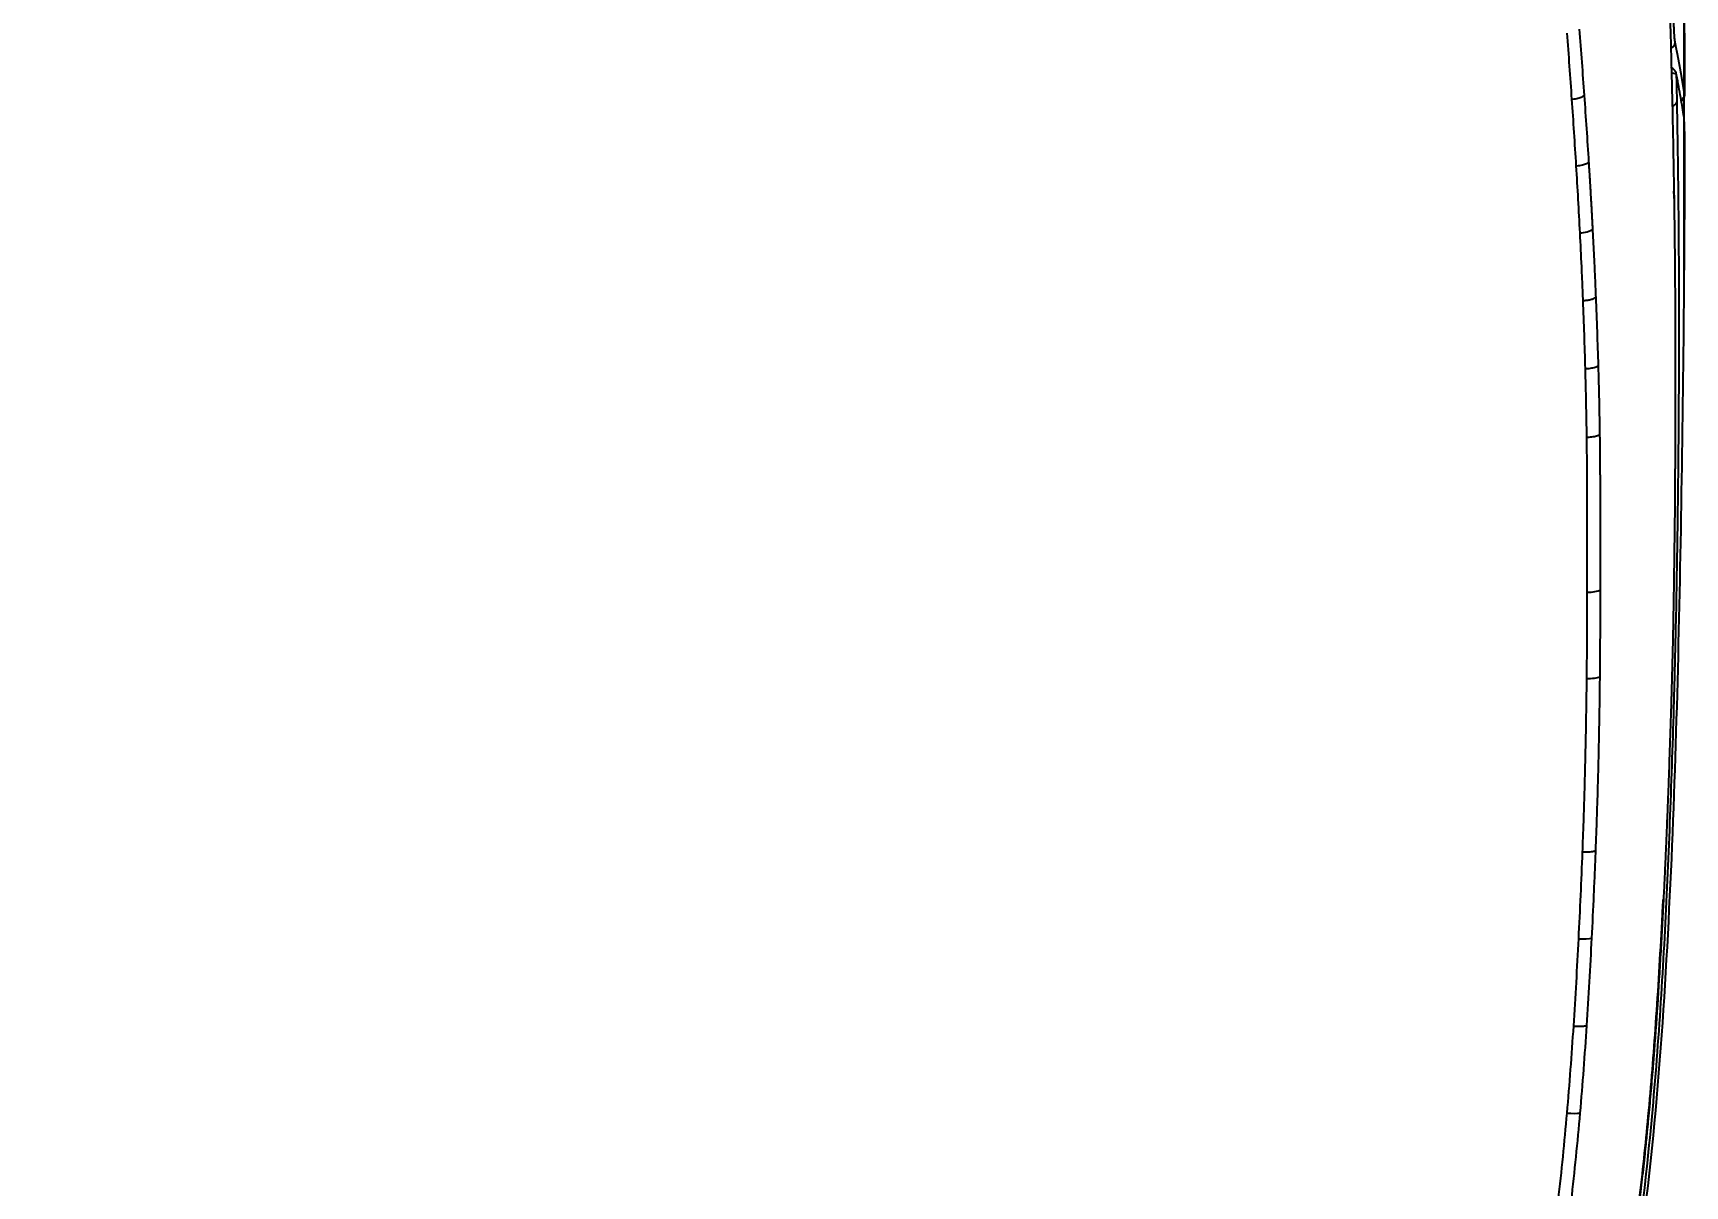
# Model space of a CAD drawing. Header units: millimetres. Extents: x 0 to 2520, y 0 to 1796.
# Drawn here: x 989.5 to 1212.2, y 963.2 to 1118.7 of the extents above; entities that cross this region are included whole.
import ezdxf

# ---------------------------------------------------------------- set-up
doc = ezdxf.new("R2010")
doc.units = ezdxf.units.MM
doc.header["$LTSCALE"] = 50
doc.styles.add('style1', font='gbeitc.shx')
doc.styles.add('유형1', font='gbeitc.shx', dxfattribs={"height": 8})
doc.dimstyles.new('ISO-25', dxfattribs={"dimtxt": 2.5, "dimasz": 3, "dimexe": 1.25, "dimexo": 0.5, "dimgap": 1, "dimtad": 3, "dimtoh": 1, "dimdsep": 46, "dimtxsty": '유형1', "dimcen": 2.5, "dimclrd": 5, "dimclre": 5, "dimclrt": 5, "dimadec": 0, "dimazin": 0, "dimtfac": 1, "dimtmove": 0, "dimatfit": 3, "dimfxl": 1, "dimarcsym": 0})

# ---------------------------------------------------------------- blocks, each defined once
blk = doc.blocks.new('*D4')
at = {"color": 2, "linetype": 'Continuous', "lineweight": -2}
for p, q in [((766.88, 1089.08), (766.88, 1306.61)), ((1212.1, 1085.21), (1212.1, 1306.61)), ((778.88, 1304.11), (1200.1, 1304.11))]:
    blk.add_line(p, q, dxfattribs=at)
at = {"color": 2, "linetype": 'Continuous'}
for points in [[(778.88, 1306.11), (778.88, 1302.11), (766.88, 1304.11)], [(1200.1, 1306.11), (1200.1, 1302.11), (1212.1, 1304.11)]]:
    blk.add_solid(points, dxfattribs=at)
at = {"layer": 'Defpoints', "color": 0, "linetype": 'Continuous'}
for p in [(1212.1, 1304.11), (766.88, 1087.08), (1212.1, 1083.21)]:
    blk.add_point(p, dxfattribs=at)
at = {"color": 2, "linetype": 'Continuous', "insert": (989.49, 1313.11), "char_height": 16, "attachment_point": 5, "style": 'style1'}
blk.add_mtext('445.22', dxfattribs=at)

msp = doc.modelspace()

# ---------------------------------------------------------------- linework, layer by layer
at = {"color": 7, "linetype": 'Continuous'}
msp.add_line((1210.398, 1029.768), (1210.394, 1029.768), dxfattribs=at)
for points, knots in [([(1200.167, 1229.736), (1200.187, 1229.705), (1200.235, 1229.627), (1200.32, 1229.486), (1200.491, 1229.205), (1200.851, 1228.592), (1201.263, 1227.846), (1201.759, 1226.883), (1202.211, 1225.942), (1202.64, 1224.956), (1202.919, 1224.258), (1203.085, 1223.824), (1203.196, 1223.522), (1203.305, 1223.219), (1203.458, 1222.78), (1203.614, 1222.305), (1203.804, 1221.689), (1203.943, 1221.207), (1204.06, 1220.774), (1204.127, 1220.513), (1204.184, 1220.287), (1204.239, 1220.06), (1204.3, 1219.798), (1204.367, 1219.5), (1204.431, 1219.203), (1204.485, 1218.94), (1204.531, 1218.712), (1204.574, 1218.483), (1204.632, 1218.166), (1204.682, 1217.867), (1204.724, 1217.603), (1204.755, 1217.4), (1204.786, 1217.189), (1204.811, 1217.004), (1204.833, 1216.836), (1204.848, 1216.717), (1204.861, 1216.61), (1204.866, 1216.571), (1204.87, 1216.531), (1204.877, 1216.474), (1204.885, 1216.408), (1204.893, 1216.332), (1204.901, 1216.257), (1204.909, 1216.191), (1204.915, 1216.133), (1204.919, 1216.093), (1204.923, 1216.055), (1204.926, 1216.022), (1204.929, 1215.993), (1204.931, 1215.967), (1204.934, 1215.941), (1204.936, 1215.915), (1204.939, 1215.886), (1204.945, 1215.828), (1204.951, 1215.76), (1204.958, 1215.683), (1204.965, 1215.609), (1204.973, 1215.518), (1204.983, 1215.415), (1204.993, 1215.312), (1205.003, 1215.199), (1205.015, 1215.07), (1205.033, 1214.871), (1205.054, 1214.647), (1205.078, 1214.388), (1205.111, 1214.026), (1205.159, 1213.49), (1205.251, 1212.454), (1205.36, 1211.21), (1205.462, 1210.001), (1205.565, 1208.756), (1205.646, 1207.753), (1205.72, 1206.819), (1205.752, 1206.404), (1205.779, 1206.058), (1205.803, 1205.746), (1205.827, 1205.435), (1205.85, 1205.123), (1205.874, 1204.813), (1205.898, 1204.501), (1205.922, 1204.19), (1205.961, 1203.671), (1206.009, 1203.049), (1206.141, 1201.285), (1206.28, 1199.417), (1206.49, 1196.511), (1206.666, 1194.02), (1206.866, 1191.113), (1207.108, 1187.513), (1207.377, 1183.359), (1207.684, 1178.374), (1207.961, 1173.665), (1208.24, 1168.678), (1208.504, 1163.691), (1208.74, 1158.98), (1208.938, 1154.822), (1209.127, 1150.665), (1209.294, 1146.784), (1209.464, 1142.626), (1209.625, 1138.468), (1209.787, 1134.032), (1209.928, 1129.874), (1210.087, 1124.883), (1210.24, 1119.615), (1210.369, 1114.625), (1210.466, 1110.604), (1210.571, 1105.821), (1210.658, 1101.281), (1210.712, 1098.127), (1210.725, 1097.365), (1210.728, 1097.192), (1210.728, 1097.157)], [0, 0, 0, 0, 0.000781, 0.0019528, 0.0035153, 0.0078122, 0.0171872, 0.0218747, 0.0312497, 0.0398435, 0.0453122, 0.047656, 0.0499997, 0.0523435, 0.0546872, 0.060156, 0.063281, 0.0687497, 0.0710935, 0.0730466, 0.0746091, 0.0761716, 0.0781247, 0.0804685, 0.0828122, 0.0847654, 0.0863279, 0.0878904, 0.0898435, 0.0933591, 0.094531, 0.0957029, 0.0978513, 0.0992185, 0.0998044, 0.1015622, 0.1018552, 0.1021482, 0.1024412, 0.1027341, 0.1034177, 0.103906, 0.1043943, 0.1050779, 0.1053708, 0.1056638, 0.1059568, 0.1062009, 0.1063962, 0.1065915, 0.1067869, 0.1069822, 0.1071775, 0.1074216, 0.1083005, 0.1086912, 0.1091794, 0.1099607, 0.1107419, 0.1115232, 0.1123044, 0.113281, 0.1144529, 0.1167966, 0.1183591, 0.1203123, 0.1249998, 0.1304685, 0.1437498, 0.1531248, 0.1578123, 0.1718748, 0.175781, 0.178906, 0.1812498, 0.1835935, 0.1859373, 0.188281, 0.1906248, 0.1929685, 0.1953123, 0.197656, 0.2046873, 0.2093748, 0.2374998, 0.2468748, 0.2749998, 0.2937498, 0.3124998, 0.3562498, 0.3874998, 0.4249998, 0.4624998, 0.4999999, 0.5374999, 0.5687499, 0.5937499, 0.6312499, 0.6562499, 0.6874999, 0.7249999, 0.7562499, 0.7812499, 0.8375, 0.875, 0.89375, 0.928125, 0.9828125, 0.9960937, 0.9992187, 1, 1, 1, 1]), ([(1208.231, 1230.744), (1208.4, 1228.865), (1208.562, 1226.938), (1208.796, 1223.98), (1208.872, 1222.982), (1209.022, 1220.965), (1209.095, 1219.946), (1209.24, 1217.885), (1209.311, 1216.844), (1209.449, 1214.739), (1209.518, 1213.676), (1209.718, 1210.452), (1209.847, 1208.256), (1210.032, 1204.885), (1210.154, 1202.613), (1210.271, 1200.286), (1210.385, 1197.931), (1210.441, 1196.739), (1210.51, 1195.231), (1210.523, 1194.928), (1210.544, 1194.472), (1210.55, 1194.32), (1210.564, 1194.016), (1210.598, 1193.255), (1210.63, 1192.492), (1210.708, 1190.657), (1210.759, 1189.428), (1210.856, 1186.959), (1210.903, 1185.719), (1210.994, 1183.227), (1211.038, 1181.975), (1211.102, 1180.089), (1211.123, 1179.459), (1211.164, 1178.196), (1211.184, 1177.563), (1211.243, 1175.661), (1211.281, 1174.387), (1211.354, 1171.829), (1211.389, 1170.545), (1211.456, 1167.968), (1211.489, 1166.675), (1211.551, 1164.082), (1211.58, 1162.782), (1211.665, 1158.871), (1211.717, 1156.251), (1211.775, 1152.965), (1211.786, 1152.307), (1211.809, 1150.99), (1211.819, 1150.331), (1211.851, 1148.354), (1211.871, 1147.036), (1211.908, 1144.4), (1211.925, 1143.082), (1211.958, 1140.446), (1211.974, 1139.127), (1211.995, 1137.15), (1212.002, 1136.491), (1212.016, 1135.173), (1212.022, 1134.514), (1212.04, 1132.536), (1212.052, 1131.218), (1212.083, 1127.263), (1212.1, 1124.627), (1212.118, 1120.672), (1212.124, 1119.353), (1212.13, 1117.376), (1212.133, 1116.387), (1212.135, 1115.398), (1212.136, 1114.986), (1212.136, 1114.904), (1212.136, 1114.78), (1212.136, 1114.739), (1212.137, 1114.677), (1212.137, 1114.657), (1212.137, 1114.616), (1212.137, 1114.595), (1212.137, 1114.41), (1212.138, 1114.247), (1212.139, 1114.085)], [0, 0, 0, 0, 0.0625, 0.0625, 0.09375, 0.09375, 0.125, 0.125, 0.15625, 0.15625, 0.1875, 0.1875, 0.25, 0.25, 0.28125, 0.3125, 0.3125, 0.34375, 0.34375, 0.3515625, 0.3515625, 0.3554688, 0.3554688, 0.359375, 0.375, 0.375, 0.40625, 0.40625, 0.4375, 0.4375, 0.46875, 0.46875, 0.484375, 0.484375, 0.5, 0.5, 0.53125, 0.53125, 0.5625, 0.5625, 0.59375, 0.59375, 0.625, 0.625, 0.6875, 0.6875, 0.703125, 0.703125, 0.71875, 0.71875, 0.75, 0.75, 0.78125, 0.78125, 0.8125, 0.8125, 0.828125, 0.828125, 0.84375, 0.84375, 0.875, 0.875, 0.9375, 0.9375, 0.96875, 0.96875, 0.984375, 0.9921875, 0.9921875, 0.9941406, 0.9941406, 0.9951172, 0.9951172, 0.9956055, 0.9956055, 0.9960938, 0.9960938, 1, 1, 1, 1]), ([(1211.865, 1147.507), (1211.867, 1147.403), (1211.87, 1147.194), (1211.875, 1146.881), (1211.879, 1146.567), (1211.884, 1146.254), (1211.888, 1145.94), (1211.893, 1145.627), (1211.897, 1145.314), (1211.902, 1145), (1211.906, 1144.687), (1211.91, 1144.373), (1211.914, 1144.06), (1211.919, 1143.746), (1211.923, 1143.433), (1211.927, 1143.119), (1211.931, 1142.806), (1211.935, 1142.493), (1211.939, 1142.179), (1211.943, 1141.866), (1211.947, 1141.552), (1211.951, 1141.239), (1211.955, 1140.926), (1211.958, 1140.612), (1211.966, 1139.972), (1211.977, 1139.003), (1211.992, 1137.703), (1212.006, 1136.398), (1212.019, 1135.089), (1212.032, 1133.774), (1212.043, 1132.548), (1212.053, 1131.299), (1212.065, 1129.914), (1212.078, 1128.185), (1212.092, 1126.112), (1212.106, 1123.821), (1212.117, 1121.526), (1212.126, 1119.437), (1212.132, 1117.641), (1212.136, 1116.138), (1212.138, 1115.234), (1212.139, 1114.83)], [0, 0, 0, 0, 0.0095923, 0.0191849, 0.0287779, 0.0383711, 0.0479646, 0.0575582, 0.0671519, 0.0767456, 0.0863394, 0.0959331, 0.1055267, 0.1151201, 0.1247133, 0.1343062, 0.1438987, 0.153491, 0.163083, 0.1726747, 0.1822662, 0.1918574, 0.2014485, 0.2110393, 0.2206299, 0.2602466, 0.3000167, 0.3399414, 0.3800218, 0.4202588, 0.4606524, 0.4925209, 0.5349147, 0.5878341, 0.6512785, 0.7252474, 0.7981064, 0.862011, 0.9169614, 0.9629577, 1, 1, 1, 1]), ([(1210.664, 1120.294), (1210.669, 1120.119), (1210.679, 1119.769), (1210.703, 1119.125), (1210.738, 1118.416), (1210.78, 1117.886), (1210.815, 1117.578), (1210.833, 1117.478), (1210.842, 1117.428)], [0, 0, 0, 0, 0.124802, 0.2496219, 0.4995941, 0.7491273, 0.8745396, 1, 1, 1, 1]), ([(1197.965, 1119.183), (1198.078, 1117.699), (1198.19, 1116.212), (1198.409, 1113.234), (1198.517, 1111.742), (1198.624, 1110.248)], [0, 0, 0, 0, 0.5, 0.5, 1, 1, 1, 1]), ([(1210.842, 1117.428), (1210.847, 1117.402), (1210.858, 1117.351), (1210.873, 1117.274), (1210.889, 1117.198), (1210.905, 1117.122), (1210.92, 1117.046), (1210.936, 1116.97), (1210.951, 1116.894), (1210.966, 1116.819), (1210.982, 1116.744), (1210.997, 1116.669), (1211.012, 1116.594), (1211.027, 1116.519), (1211.042, 1116.445), (1211.056, 1116.37), (1211.071, 1116.296), (1211.086, 1116.222), (1211.1, 1116.148), (1211.115, 1116.075), (1211.129, 1116.001), (1211.144, 1115.928), (1211.158, 1115.855), (1211.172, 1115.782), (1211.186, 1115.709), (1211.2, 1115.637), (1211.214, 1115.564), (1211.228, 1115.492), (1211.242, 1115.42), (1211.256, 1115.348), (1211.269, 1115.277), (1211.283, 1115.205), (1211.296, 1115.134), (1211.31, 1115.063), (1211.323, 1114.992), (1211.337, 1114.921), (1211.35, 1114.851), (1211.363, 1114.781), (1211.376, 1114.71), (1211.389, 1114.64), (1211.402, 1114.571), (1211.415, 1114.501), (1211.428, 1114.431), (1211.441, 1114.362), (1211.453, 1114.293), (1211.466, 1114.224), (1211.478, 1114.155), (1211.491, 1114.087), (1211.503, 1114.018), (1211.516, 1113.95), (1211.528, 1113.882), (1211.54, 1113.814), (1211.552, 1113.747), (1211.564, 1113.679), (1211.576, 1113.612), (1211.588, 1113.545), (1211.6, 1113.478), (1211.612, 1113.411), (1211.624, 1113.345), (1211.636, 1113.278), (1211.647, 1113.212), (1211.659, 1113.146), (1211.67, 1113.08), (1211.682, 1113.014), (1211.693, 1112.949), (1211.704, 1112.884), (1211.716, 1112.818), (1211.727, 1112.753), (1211.738, 1112.689), (1211.749, 1112.624), (1211.76, 1112.56), (1211.771, 1112.495), (1211.782, 1112.431), (1211.793, 1112.367), (1211.804, 1112.304), (1211.815, 1112.24), (1211.825, 1112.177), (1211.836, 1112.114), (1211.847, 1112.051), (1211.857, 1111.988), (1211.868, 1111.925), (1211.878, 1111.863), (1211.889, 1111.801), (1211.899, 1111.739), (1211.909, 1111.677), (1211.92, 1111.615), (1211.93, 1111.553), (1211.94, 1111.492), (1211.95, 1111.431), (1211.96, 1111.37), (1211.97, 1111.309), (1211.98, 1111.248), (1211.99, 1111.188), (1212, 1111.128), (1212.01, 1111.067), (1212.019, 1111.008), (1212.029, 1110.948), (1212.039, 1110.888), (1212.048, 1110.829), (1212.058, 1110.77), (1212.068, 1110.711), (1212.077, 1110.652), (1212.087, 1110.593), (1212.096, 1110.535), (1212.105, 1110.476), (1212.115, 1110.418), (1212.124, 1110.36), (1212.133, 1110.302), (1212.14, 1110.264), (1212.143, 1110.245)], [0, 0, 0, 0, 0.0090898, 0.018184, 0.0272827, 0.0363858, 0.0454933, 0.0546053, 0.0637217, 0.0728426, 0.081968, 0.091098, 0.1002324, 0.1093713, 0.1185148, 0.1276628, 0.1368154, 0.1459726, 0.1551343, 0.1643007, 0.1734716, 0.1826471, 0.1918273, 0.2010121, 0.2102016, 0.2193957, 0.2285945, 0.237798, 0.2470062, 0.2562191, 0.2654367, 0.274659, 0.2838861, 0.2931179, 0.3023546, 0.311596, 0.3208421, 0.3300931, 0.3393489, 0.3486096, 0.3578751, 0.3671454, 0.3764206, 0.3857007, 0.3949857, 0.4042756, 0.4135704, 0.4228701, 0.4321748, 0.4414844, 0.450799, 0.4601185, 0.4694431, 0.4787727, 0.4881073, 0.4974469, 0.5067916, 0.5161413, 0.5254961, 0.5348559, 0.5442209, 0.553591, 0.5629662, 0.5723465, 0.581732, 0.5911227, 0.6005185, 0.6099195, 0.6193258, 0.6287372, 0.6381539, 0.6475758, 0.6570029, 0.6664354, 0.6758731, 0.6853161, 0.6947645, 0.7042181, 0.7136771, 0.7231415, 0.7326112, 0.7420863, 0.7515668, 0.7610527, 0.770544, 0.7800407, 0.789543, 0.7990506, 0.8085638, 0.8180824, 0.8276066, 0.8371363, 0.8466715, 0.8562123, 0.8657586, 0.8753105, 0.884868, 0.8944312, 0.9039999, 0.9135743, 0.9231543, 0.93274, 0.9423314, 0.9519285, 0.9615313, 0.9711399, 0.9807541, 0.9903742, 1, 1, 1, 1]), ([(1211.049, 1113.192), (1211.046, 1113.231), (1211.012, 1113.36), (1210.755, 1113.769), (1210.482, 1113.916), (1210.31, 1113.996), (1210.295, 1114.003)], [0, 0, 0, 0, 0.1703524, 0.5220903, 0.9571347, 1, 1, 1, 1]), ([(1212.139, 1114.83), (1212.139, 1114.821), (1212.139, 1114.803), (1212.139, 1114.777), (1212.139, 1114.75), (1212.139, 1114.723), (1212.139, 1114.697), (1212.139, 1114.67), (1212.139, 1114.644), (1212.139, 1114.617), (1212.139, 1114.591), (1212.14, 1114.564), (1212.14, 1114.538), (1212.14, 1114.511), (1212.14, 1114.485), (1212.14, 1114.459), (1212.14, 1114.432), (1212.14, 1114.406), (1212.14, 1114.38), (1212.14, 1114.353), (1212.141, 1114.327), (1212.141, 1114.301), (1212.141, 1114.275), (1212.141, 1114.249), (1212.141, 1114.223), (1212.141, 1114.197), (1212.141, 1114.171), (1212.141, 1114.145), (1212.141, 1114.119), (1212.141, 1114.093), (1212.141, 1114.058), (1212.142, 1114.014), (1212.142, 1113.961), (1212.142, 1113.909), (1212.141, 1113.857), (1212.141, 1113.805), (1212.141, 1113.762), (1212.141, 1113.735), (1212.141, 1113.725)], [0, 0, 0, 0, 0.0236398, 0.0472532, 0.0708423, 0.0944087, 0.1179542, 0.1414808, 0.1649902, 0.1884843, 0.2119649, 0.2354339, 0.2588931, 0.2823444, 0.3057896, 0.3292307, 0.3526694, 0.3761076, 0.3995473, 0.4229903, 0.4464384, 0.4698937, 0.4933578, 0.5168329, 0.5403207, 0.5638231, 0.587342, 0.6108794, 0.6344371, 0.658017, 0.6816211, 0.7303128, 0.7789069, 0.8274198, 0.8758681, 0.9242685, 0.9726378, 1, 1, 1, 1]), ([(1211.087, 1112.971), (1211.06, 1113.106), (1210.971, 1113.141), (1210.607, 1113.232), (1210.48, 1113.259), (1210.339, 1113.289)], [0, 0, 0, 0, 0.7132189, 0.7132189, 1, 1, 1, 1]), ([(1211.153, 1109.522), (1211.144, 1109.995), (1211.127, 1110.939), (1211.105, 1112.088), (1211.091, 1112.765), (1211.087, 1112.971)], [0, 0, 0, 0, 0.4105906, 0.8211811, 1, 1, 1, 1]), ([(1212.086, 1107.349), (1211.956, 1108.158), (1211.812, 1109.029), (1211.483, 1110.901), (1211.299, 1111.901), (1211.087, 1112.971)], [0, 0, 0, 0, 0.5, 0.5, 1, 1, 1, 1]), ([(841.065, 1109.522), (841.06, 1109.256), (841.048, 1108.568), (841.016, 1106.73), (840.993, 1105.347), (840.957, 1103.021), (840.936, 1101.609), (840.912, 1099.839), (840.908, 1099.485), (840.899, 1098.777), (840.894, 1098.422), (840.885, 1097.712), (840.881, 1097.356), (840.873, 1096.643), (840.869, 1096.287), (840.862, 1095.572), (840.858, 1095.214), (840.851, 1094.497), (840.848, 1094.139), (840.838, 1093.061), (840.832, 1092.34), (840.816, 1090.172), (840.807, 1088.72), (840.794, 1085.8), (840.789, 1084.333), (840.78, 1079.913), (840.783, 1076.941), (840.811, 1067.96), (840.858, 1061.887), (840.968, 1052.707), (841.012, 1049.635), (841.105, 1044.123), (841.164, 1041.04), (841.247, 1037.299), (841.292, 1035.369), (841.324, 1034.078), (841.357, 1032.788), (841.374, 1032.144), (841.409, 1030.854), (841.426, 1030.209), (841.516, 1026.985), (841.593, 1024.406), (841.845, 1016.668), (842.039, 1011.512), (842.491, 1001.201), (842.748, 996.045), (843.371, 985.744), (843.736, 980.595), (844.623, 970.312), (845.145, 965.178), (846.079, 957.493), (846.416, 954.934), (847.147, 949.826), (847.541, 947.276), (848.812, 939.64), (849.779, 934.569), (851.966, 924.481), (853.186, 919.466), (857.241, 904.525), (860.473, 894.705), (868.085, 875.517), (872.466, 866.149), (879.967, 852.605), (882.622, 848.176), (888.247, 839.522), (891.217, 835.297), (899.032, 825.024), (905.747, 817.16), (914.874, 808.054), (920.571, 802.816), (924.507, 799.487), (930.516, 794.62), (934.66, 791.544), (943.202, 785.771), (947.601, 783.073), (956.63, 778.095), (961.26, 775.814), (968.356, 772.742), (970.747, 771.776), (975.573, 769.964), (978.009, 769.117), (985.374, 766.763), (990.363, 765.438), (1005.492, 762.229), (1015.797, 761.112), (1026.109, 761.111)], [0, 0, 0, 0, 0.0024231, 0.0061591, 0.0127523, 0.0127523, 0.0230814, 0.0230814, 0.0256637, 0.0256637, 0.028246, 0.028246, 0.0308283, 0.0308283, 0.0334106, 0.0334106, 0.0359929, 0.0359929, 0.0385752, 0.0385752, 0.0437397, 0.0437397, 0.0540689, 0.0540689, 0.064398, 0.064398, 0.0850563, 0.0850563, 0.126373, 0.126373, 0.1470313, 0.1470313, 0.1633507, 0.1676896, 0.1720285, 0.1763674, 0.1763674, 0.1807063, 0.1807063, 0.1850452, 0.1850452, 0.2024009, 0.2024009, 0.2371122, 0.2371122, 0.2718234, 0.2718234, 0.3065347, 0.3065347, 0.341246, 0.341246, 0.3586016, 0.3586016, 0.3759573, 0.3759573, 0.4106686, 0.4106686, 0.4453798, 0.4453798, 0.5148024, 0.5148024, 0.584225, 0.584225, 0.6189362, 0.6189362, 0.6536475, 0.6536475, 0.705762, 0.7230701, 0.7403782, 0.7576863, 0.7576863, 0.7923026, 0.7923026, 0.8269188, 0.8269188, 0.861535, 0.861535, 0.8788432, 0.8788432, 0.8961513, 0.8961513, 0.9307675, 0.9307675, 1, 1, 1, 1]), ([(1026.109, 761.111), (1036.421, 761.112), (1046.726, 762.229), (1061.855, 765.438), (1066.844, 766.763), (1074.209, 769.117), (1076.645, 769.964), (1081.471, 771.776), (1083.862, 772.742), (1090.958, 775.814), (1095.588, 778.095), (1104.617, 783.073), (1109.016, 785.771), (1117.558, 791.544), (1121.702, 794.62), (1127.711, 799.487), (1131.647, 802.816), (1137.344, 808.054), (1146.471, 817.16), (1153.186, 825.024), (1161.001, 835.297), (1163.971, 839.522), (1169.596, 848.176), (1172.251, 852.605), (1179.752, 866.149), (1184.133, 875.517), (1191.745, 894.705), (1194.977, 904.525), (1199.032, 919.466), (1200.252, 924.481), (1202.439, 934.569), (1203.406, 939.64), (1204.677, 947.276), (1205.071, 949.826), (1205.802, 954.934), (1206.139, 957.493), (1207.073, 965.178), (1207.594, 970.312), (1208.482, 980.595), (1208.847, 985.744), (1209.47, 996.045), (1209.727, 1001.201), (1210.179, 1011.512), (1210.373, 1016.668), (1210.625, 1024.406), (1210.702, 1026.985), (1210.792, 1030.209), (1210.809, 1030.854), (1210.844, 1032.144), (1210.861, 1032.788), (1210.894, 1034.078), (1210.926, 1035.369), (1210.971, 1037.299), (1211.054, 1041.04), (1211.113, 1044.123), (1211.206, 1049.635), (1211.25, 1052.707), (1211.36, 1061.887), (1211.407, 1067.96), (1211.435, 1076.941), (1211.437, 1079.913), (1211.429, 1084.333), (1211.424, 1085.8), (1211.411, 1088.72), (1211.402, 1090.172), (1211.386, 1092.34), (1211.38, 1093.061), (1211.37, 1094.139), (1211.367, 1094.497), (1211.36, 1095.214), (1211.356, 1095.572), (1211.349, 1096.287), (1211.345, 1096.643), (1211.337, 1097.356), (1211.332, 1097.712), (1211.324, 1098.422), (1211.319, 1098.777), (1211.31, 1099.485), (1211.306, 1099.839), (1211.282, 1101.609), (1211.261, 1103.021), (1211.225, 1105.347), (1211.202, 1106.73), (1211.17, 1108.568), (1211.158, 1109.256), (1211.153, 1109.522)], [0, 0, 0, 0, 0.0692325, 0.0692325, 0.1038487, 0.1038487, 0.1211568, 0.1211568, 0.138465, 0.138465, 0.1730812, 0.1730812, 0.2076974, 0.2076974, 0.2423137, 0.2423137, 0.2596218, 0.2769299, 0.294238, 0.3463525, 0.3463525, 0.3810638, 0.3810638, 0.415775, 0.415775, 0.4851976, 0.4851976, 0.5546202, 0.5546202, 0.5893314, 0.5893314, 0.6240427, 0.6240427, 0.6413984, 0.6413984, 0.658754, 0.658754, 0.6934653, 0.6934653, 0.7281766, 0.7281766, 0.7628878, 0.7628878, 0.7975991, 0.7975991, 0.8149548, 0.8149548, 0.8192937, 0.8192937, 0.8236326, 0.8236326, 0.8279715, 0.8323104, 0.8366493, 0.8529687, 0.8529687, 0.873627, 0.873627, 0.9149437, 0.9149437, 0.935602, 0.935602, 0.9459311, 0.9459311, 0.9562603, 0.9562603, 0.9614248, 0.9614248, 0.9640071, 0.9640071, 0.9665894, 0.9665894, 0.9691717, 0.9691717, 0.971754, 0.971754, 0.9743363, 0.9743363, 0.9769186, 0.9769186, 0.9872477, 0.9872477, 0.9938409, 0.9975769, 1, 1, 1, 1]), ([(1196.931, 1109.734), (1197.046, 1109.745), (1197.4, 1109.78), (1197.957, 1109.905), (1198.4, 1110.083), (1198.569, 1110.207), (1198.624, 1110.248)], [0, 0, 0, 0, 0.1618758, 0.5000017, 0.8371178, 1, 1, 1, 1]), ([(1198.624, 1110.248), (1198.729, 1108.753), (1198.833, 1107.256), (1199.034, 1104.255), (1199.133, 1102.752), (1199.228, 1101.246)], [0, 0, 0, 0, 0.5, 0.5, 1, 1, 1, 1]), ([(1210.49, 1108.766), (1210.527, 1108.786), (1210.658, 1108.856), (1210.854, 1108.984), (1211.033, 1109.157), (1211.131, 1109.338), (1211.146, 1109.461), (1211.153, 1109.522)], [0, 0, 0, 0, 0.0883351, 0.3162514, 0.5441676, 0.7720838, 1, 1, 1, 1]), ([(1211.734, 1109.629), (1211.792, 1109.678), (1211.98, 1109.858), (1212.086, 1110.035), (1212.119, 1110.165)], [0, 0, 0, 0, 0.272474, 1, 1, 1, 1]), ([(1212.143, 1110.245), (1212.142, 1110.013), (1212.044, 1109.741), (1211.813, 1109.513), (1211.775, 1109.481), (1211.735, 1109.452)], [0, 0, 0, 0, 0.8463146, 0.8463146, 1, 1, 1, 1]), ([(1212.143, 1110.245), (1212.143, 1110.232), (1212.145, 1110.204), (1212.131, 1110.178), (1212.12, 1110.164)], [0, 0, 0, 0, 0.4828182, 1, 1, 1, 1]), ([(1212.208, 1101.129), (1212.213, 1102.622), (1212.203, 1104.086), (1212.159, 1106.338), (1212.125, 1107.109), (1212.086, 1107.349)], [0, 0, 0, 0, 0.5, 0.5, 1, 1, 1, 1]), ([(840.01, 1101.129), (840.067, 1083.036), (840.278, 1064.946), (840.981, 1028.769), (841.496, 1010.669), (843.58, 974.673), (845.266, 956.784), (851.736, 921.535), (856.417, 904.158), (866.269, 878.574), (870.04, 870.129), (878.458, 853.915), (883.125, 846.088), (893.476, 831.053), (899.201, 823.793), (911.54, 810.214), (918.12, 803.921), (932.133, 792.368), (939.564, 787.107), (955.379, 777.737), (963.7, 773.684), (980.74, 767.169), (989.522, 764.66), (1007.64, 761.223), (1016.857, 760.326), (1026.109, 760.326)], [0, 0, 0, 0, 0.125, 0.125, 0.25, 0.25, 0.375, 0.375, 0.5, 0.5, 0.5625, 0.5625, 0.625, 0.625, 0.6875, 0.6875, 0.75, 0.75, 0.8125, 0.8125, 0.875, 0.875, 0.9375, 0.9375, 1, 1, 1, 1]), ([(1026.109, 760.326), (1035.301, 760.326), (1044.343, 761.203), (1062.156, 764.534), (1070.987, 767.013), (1088.096, 773.493), (1096.269, 777.447), (1111.931, 786.634), (1119.473, 791.912), (1133.592, 803.459), (1140.17, 809.713), (1152.439, 823.104), (1158.161, 830.287), (1173.782, 852.756), (1182.109, 868.866), (1195.412, 902.903), (1200.211, 920.394), (1206.838, 955.847), (1208.577, 973.887), (1210.709, 1010.202), (1211.228, 1028.386), (1211.939, 1064.754), (1212.151, 1082.941), (1212.208, 1101.129)], [0, 0, 0, 0, 0.0625, 0.0625, 0.125, 0.125, 0.1875, 0.1875, 0.25, 0.25, 0.3125, 0.3125, 0.375, 0.375, 0.5, 0.5, 0.625, 0.625, 0.75, 0.75, 0.875, 0.875, 1, 1, 1, 1]), ([(1197.516, 1100.752), (1197.633, 1100.762), (1197.994, 1100.794), (1198.561, 1100.914), (1199.008, 1101.087), (1199.174, 1101.207), (1199.228, 1101.246)], [0, 0, 0, 0, 0.1617389, 0.4999958, 0.8372671, 1, 1, 1, 1]), ([(1199.228, 1101.246), (1199.234, 1101.145), (1199.247, 1100.944), (1199.266, 1100.642), (1199.285, 1100.341), (1199.303, 1100.04), (1199.322, 1099.74), (1199.34, 1099.441), (1199.358, 1099.142), (1199.377, 1098.844), (1199.395, 1098.547), (1199.412, 1098.25), (1199.43, 1097.954), (1199.448, 1097.659), (1199.465, 1097.364), (1199.482, 1097.07), (1199.5, 1096.776), (1199.517, 1096.484), (1199.533, 1096.192), (1199.55, 1095.9), (1199.567, 1095.609), (1199.583, 1095.319), (1199.6, 1095.03), (1199.616, 1094.741), (1199.632, 1094.453), (1199.648, 1094.165), (1199.664, 1093.878), (1199.68, 1093.592), (1199.695, 1093.306), (1199.71, 1093.021), (1199.726, 1092.737), (1199.741, 1092.454), (1199.751, 1092.265), (1199.756, 1092.17)], [0, 0, 0, 0, 0.0334653, 0.0668501, 0.1001544, 0.1333782, 0.1665216, 0.1995844, 0.2325667, 0.2654686, 0.2982899, 0.3310308, 0.3636911, 0.396271, 0.4287704, 0.4611894, 0.4935279, 0.525786, 0.5579637, 0.5900609, 0.6220777, 0.6540141, 0.6858701, 0.7176456, 0.7493406, 0.7809552, 0.8124891, 0.8439426, 0.8753154, 0.9066076, 0.9378191, 0.9689499, 1, 1, 1, 1]), ([(1210.728, 1097.157), (1210.728, 1097.157), (1210.728, 1097.158), (1210.729, 1097.16), (1210.73, 1097.162), (1210.733, 1097.171), (1210.736, 1097.188), (1210.738, 1097.212), (1210.737, 1097.236), (1210.731, 1097.262), (1210.722, 1097.287), (1210.708, 1097.312), (1210.695, 1097.33), (1210.686, 1097.341), (1210.683, 1097.343)], [0, 0, 0, 0, 0.0027237, 0.0136194, 0.0272389, 0.0435824, 0.17433, 0.3050777, 0.4358253, 0.566573, 0.7191119, 0.8280683, 0.9588159, 1, 1, 1, 1]), ([(1199.756, 1092.17), (1199.796, 1091.411), (1199.835, 1090.651), (1199.892, 1089.509), (1199.911, 1089.129), (1199.948, 1088.367), (1199.966, 1087.986), (1199.984, 1087.605)], [0, 0, 0, 0, 0.5, 0.5, 0.75, 0.75, 1, 1, 1, 1]), ([(1198.439, 1082.588), (1198.614, 1082.597), (1198.887, 1082.622), (1199.24, 1082.678), (1199.491, 1082.732), (1199.717, 1082.795), (1199.978, 1082.89), (1200.118, 1082.969), (1200.186, 1083.021)], [0, 0, 0, 0, 0.2454184, 0.371182, 0.4969456, 0.6227092, 0.7484728, 1, 1, 1, 1]), ([(1200.186, 1083.021), (1200.249, 1081.49), (1200.307, 1079.956), (1200.414, 1076.882), (1200.463, 1075.342), (1200.507, 1073.799)], [0, 0, 0, 0, 0.5, 0.5, 1, 1, 1, 1]), ([(1198.746, 1073.404), (1198.868, 1073.41), (1199.247, 1073.43), (1199.839, 1073.523), (1200.296, 1073.665), (1200.455, 1073.766), (1200.507, 1073.799)], [0, 0, 0, 0, 0.1613387, 0.4999982, 0.8376572, 1, 1, 1, 1]), ([(1200.507, 1073.799), (1200.551, 1072.256), (1200.591, 1070.71), (1200.642, 1068.388), (1200.657, 1067.613), (1200.679, 1066.45), (1200.685, 1066.062), (1200.698, 1065.286), (1200.704, 1064.898), (1200.709, 1064.51)], [0, 0, 0, 0, 0.5, 0.5, 0.75, 0.75, 0.875, 0.875, 1, 1, 1, 1]), ([(1198.938, 1064.16), (1199.062, 1064.165), (1199.443, 1064.179), (1200.041, 1064.26), (1200.499, 1064.388), (1200.658, 1064.48), (1200.709, 1064.51)], [0, 0, 0, 0, 0.1612676, 0.4999932, 0.8377384, 1, 1, 1, 1]), ([(1200.709, 1064.51), (1200.711, 1064.359), (1200.715, 1064.057), (1200.721, 1063.605), (1200.726, 1063.155), (1200.731, 1062.707), (1200.736, 1062.262), (1200.74, 1061.819), (1200.744, 1061.379), (1200.748, 1060.941), (1200.751, 1060.506), (1200.754, 1060.074), (1200.757, 1059.645), (1200.759, 1059.218), (1200.762, 1058.794), (1200.764, 1058.372), (1200.766, 1057.953), (1200.768, 1057.535), (1200.769, 1057.12), (1200.771, 1056.706), (1200.772, 1056.295), (1200.774, 1055.884), (1200.775, 1055.476), (1200.776, 1055.068), (1200.777, 1054.662), (1200.778, 1054.257), (1200.779, 1053.854), (1200.78, 1053.453), (1200.781, 1053.054), (1200.782, 1052.656), (1200.782, 1052.261), (1200.783, 1051.867), (1200.784, 1051.477), (1200.784, 1051.088), (1200.785, 1050.702), (1200.785, 1050.319), (1200.785, 1049.939), (1200.786, 1049.561), (1200.786, 1049.186), (1200.786, 1048.814), (1200.786, 1048.444), (1200.786, 1048.077), (1200.786, 1047.713), (1200.786, 1047.351), (1200.786, 1046.992), (1200.786, 1046.635), (1200.786, 1046.281), (1200.785, 1045.93), (1200.785, 1045.581), (1200.785, 1045.234), (1200.784, 1044.89), (1200.784, 1044.549), (1200.783, 1044.21), (1200.783, 1043.874), (1200.782, 1043.65), (1200.782, 1043.539)], [0, 0, 0, 0, 0.0217837, 0.0434552, 0.0650155, 0.0864616, 0.1077885, 0.1289918, 0.1500684, 0.1710156, 0.1918294, 0.2125053, 0.2330422, 0.2534446, 0.2737175, 0.2938685, 0.3139059, 0.3338376, 0.3536703, 0.3734102, 0.3930643, 0.4126401, 0.4321443, 0.4515791, 0.4709449, 0.4902403, 0.5094585, 0.5285919, 0.5476332, 0.566576, 0.5854143, 0.6041426, 0.6227554, 0.6412479, 0.6596153, 0.6778531, 0.6959574, 0.7139279, 0.731766, 0.7494732, 0.7670507, 0.7844996, 0.8018207, 0.8190148, 0.8360827, 0.8530251, 0.8698429, 0.8865371, 0.9031085, 0.9195581, 0.9358867, 0.9520952, 0.9681839, 0.9841524, 1, 1, 1, 1]), ([(1198.938, 1064.16), (1198.961, 1062.43), (1198.982, 1059.829), (1198.996, 1056.353), (1199, 1054.613), (1199.005, 1052.001), (1199.007, 1050.257), (1199.007, 1046.765), (1199.005, 1045.017), (1199.002, 1043.267)], [0, 0, 0, 0, 0.25, 0.375, 0.5, 0.5, 0.75, 0.75, 1, 1, 1, 1]), ([(1210.853, 1057.156), (1210.837, 1054.893), (1210.795, 1050.358), (1210.717, 1044.664), (1210.636, 1040.095), (1210.578, 1037.233), (1210.527, 1034.94), (1210.486, 1033.219), (1210.442, 1031.495), (1210.41, 1030.344), (1210.394, 1029.768)], [0, 0, 0, 0, 0.25, 0.5, 0.625, 0.75, 0.8125, 0.875, 0.9375, 1, 1, 1, 1]), ([(1199.002, 1043.267), (1199.367, 1043.269), (1199.76, 1043.296), (1200.406, 1043.395), (1200.651, 1043.466), (1200.782, 1043.539)], [0, 0, 0, 0, 0.5, 0.5, 1, 1, 1, 1]), ([(1200.782, 1043.539), (1200.782, 1043.403), (1200.781, 1043.132), (1200.781, 1042.726), (1200.78, 1042.322), (1200.779, 1041.921), (1200.778, 1041.521), (1200.777, 1041.124), (1200.775, 1040.728), (1200.774, 1040.335), (1200.773, 1039.944), (1200.772, 1039.554), (1200.77, 1039.167), (1200.768, 1038.782), (1200.767, 1038.399), (1200.765, 1038.019), (1200.763, 1037.64), (1200.761, 1037.263), (1200.759, 1036.888), (1200.757, 1036.516), (1200.755, 1036.145), (1200.752, 1035.777), (1200.75, 1035.411), (1200.747, 1035.047), (1200.745, 1034.685), (1200.742, 1034.325), (1200.739, 1033.967), (1200.736, 1033.611), (1200.733, 1033.257), (1200.73, 1032.906), (1200.727, 1032.556), (1200.724, 1032.209), (1200.721, 1031.978), (1200.72, 1031.863)], [0, 0, 0, 0, 0.0349959, 0.0698118, 0.104446, 0.1388973, 0.1731656, 0.2072509, 0.2411533, 0.2748729, 0.3084099, 0.3417643, 0.374936, 0.4079251, 0.4407314, 0.473355, 0.5057959, 0.538054, 0.5701294, 0.6020221, 0.633732, 0.6652593, 0.6966039, 0.7277658, 0.758745, 0.7895414, 0.8201551, 0.850586, 0.8808341, 0.9108994, 0.9407821, 0.9704822, 1, 1, 1, 1]), ([(1198.937, 1031.63), (1198.917, 1029.688), (1198.879, 1026.936), (1198.816, 1023.531), (1198.775, 1021.584), (1198.737, 1019.961), (1198.7, 1018.5), (1198.661, 1017.038), (1198.619, 1015.576), (1198.575, 1014.113), (1198.527, 1012.65), (1198.46, 1010.698), (1198.405, 1009.234), (1198.367, 1008.258), (1198.367, 1008.258)], [0, 0, 0, 0, 0.2499997, 0.3541663, 0.4374995, 0.4999995, 0.5624994, 0.6249993, 0.6874993, 0.7499992, 0.8124991, 0.8749991, 0.9999989, 1, 1, 1, 1]), ([(1198.937, 1031.63), (1199.302, 1031.629), (1199.695, 1031.65), (1200.342, 1031.734), (1200.588, 1031.797), (1200.72, 1031.863)], [0, 0, 0, 0, 0.5, 0.5, 1, 1, 1, 1]), ([(1200.72, 1031.863), (1200.71, 1030.888), (1200.699, 1029.912), (1200.679, 1028.449), (1200.672, 1027.961), (1200.657, 1026.984), (1200.649, 1026.496), (1200.64, 1026.007)], [0, 0, 0, 0, 0.5, 0.5, 0.75, 0.75, 1, 1, 1, 1]), ([(841.824, 1029.768), (841.984, 1024.742), (842.314, 1014.36), (843.04, 998.302), (844.077, 981.543), (846.044, 960.073), (850.675, 929.468), (861.365, 891.077), (880.253, 850.654), (902.329, 820.858), (923.867, 800.298), (941.496, 787.146), (961.233, 775.967), (978.138, 769.352), (992.045, 765.578), (1002.006, 763.54), (1013.529, 761.972), (1021.755, 761.755), (1026.109, 761.64)], [0, 0, 0, 0, 0.0415967, 0.0859161, 0.1329577, 0.1804732, 0.2642143, 0.3887051, 0.5087012, 0.6314141, 0.6927753, 0.7545101, 0.8128427, 0.8799438, 0.9039651, 0.9319838, 0.9639944, 1, 1, 1, 1]), ([(1210.394, 1029.768), (1210.391, 1029.673), (1210.38, 1029.293), (1210.335, 1027.772), (1210.238, 1024.637), (1210.117, 1021.026), (1209.994, 1017.606), (1209.886, 1014.756), (1209.764, 1011.717), (1209.642, 1008.867), (1209.532, 1006.398), (1209.417, 1003.929), (1209.278, 1001.081), (1209.11, 997.852), (1208.92, 994.434), (1208.647, 989.877), (1208.355, 985.511), (1208.057, 981.526), (1207.831, 978.679), (1207.622, 976.213), (1207.418, 973.936), (1207.268, 972.324), (1207.131, 970.902), (1207.009, 969.671), (1206.883, 968.44), (1206.675, 966.454), (1206.436, 964.281), (1206.15, 961.829), (1205.875, 959.569), (1205.513, 956.748), (1205.076, 953.558), (1204.582, 950.189), (1204.055, 946.829), (1203.494, 943.479), (1202.833, 939.766), (1201.987, 935.325), (1200.841, 929.798), (1199.418, 923.568), (1197.858, 917.376), (1196.367, 911.944), (1195.099, 907.619), (1193.991, 904.029), (1192.954, 900.809), (1191.878, 897.6), (1190.761, 894.401), (1189.217, 890.152), (1187.182, 884.87), (1185.002, 879.627), (1183.245, 875.631), (1181.827, 872.515), (1180.606, 869.929), (1179.561, 867.782), (1178.798, 866.239), (1178.151, 864.956), (1177.605, 863.889), (1177.275, 863.25), (1176.987, 862.696), (1176.698, 862.142), (1176.362, 861.504), (1175.979, 860.782), (1175.571, 860.02), (1174.841, 858.669), (1173.73, 856.653), (1172.075, 853.74), (1170.375, 850.859), (1168.584, 847.928), (1166.854, 845.187), (1164.978, 842.319), (1162.418, 838.538), (1159.548, 834.514), (1156.339, 830.267), (1153.507, 826.688), (1150.836, 823.463), (1147.973, 820.143), (1144.906, 816.738), (1141.939, 813.614), (1139.711, 811.361), (1138.514, 810.178), (1137.791, 809.472), (1137.342, 809.036), (1136.925, 808.635), (1136.508, 808.235), (1136.089, 807.836), (1135.634, 807.406), (1134.688, 806.517), (1133.594, 805.507), (1132.314, 804.348), (1130.67, 802.881), (1128.574, 801.065), (1125.937, 798.865), (1123.416, 796.834), (1120.712, 794.739), (1117.971, 792.697), (1115.194, 790.711), (1112.381, 788.78), (1109.532, 786.905), (1106.646, 785.087), (1103.722, 783.325), (1100.76, 781.622), (1097.76, 779.977), (1094.72, 778.392), (1091.812, 776.952), (1089.215, 775.729), (1087.204, 774.822), (1085.443, 774.052), (1084.113, 773.489), (1082.954, 773.01), (1082.149, 772.683), (1081.386, 772.378), (1080.711, 772.112), (1080.17, 771.901), (1079.313, 771.571), (1078.365, 771.213), (1076.917, 770.68), (1075.558, 770.195), (1073.923, 769.631), (1072.376, 769.116), (1070.734, 768.589), (1068.358, 767.856), (1065.606, 767.063), (1062.29, 766.188), (1059.145, 765.426), (1055.802, 764.696), (1052.444, 764.042), (1049.072, 763.464), (1045.874, 762.991), (1043.041, 762.633), (1040.199, 762.324), (1037.727, 762.104), (1034.866, 761.901), (1032.856, 761.794), (1030.84, 761.716), (1029.735, 761.684), (1028.724, 761.663), (1028.17, 761.654), (1027.76, 761.649), (1027.398, 761.645), (1027.084, 761.643), (1026.807, 761.641), (1026.626, 761.64), (1026.481, 761.64), (1026.324, 761.64), (1026.204, 761.64), (1026.12, 761.64), (1026.109, 761.64)], [0, 0, 0, 0, 0.0007859, 0.0031437, 0.012575, 0.0267219, 0.0330094, 0.0408687, 0.0503, 0.0581594, 0.0644469, 0.0707344, 0.0785937, 0.088025, 0.0974562, 0.1068875, 0.12575, 0.1336093, 0.1398968, 0.1493281, 0.1540437, 0.1587593, 0.162689, 0.1658328, 0.1689765, 0.1729062, 0.1823374, 0.1870531, 0.1933406, 0.2011999, 0.2106312, 0.2200624, 0.2294937, 0.2389249, 0.2483562, 0.2609312, 0.2766499, 0.2955124, 0.3143749, 0.3300937, 0.3426687, 0.3520999, 0.3615311, 0.3709624, 0.3803936, 0.3898249, 0.4086874, 0.4275499, 0.4369811, 0.4448405, 0.4558436, 0.4605592, 0.4644889, 0.4699905, 0.4723483, 0.4743131, 0.475885, 0.4774569, 0.4794217, 0.4817795, 0.4841374, 0.4864952, 0.4943545, 0.5029999, 0.514003, 0.5218623, 0.5312936, 0.5407248, 0.5501561, 0.5690186, 0.5815936, 0.5941686, 0.6067436, 0.6161748, 0.6303217, 0.6444686, 0.651542, 0.6562576, 0.6582225, 0.6597943, 0.6613662, 0.6629381, 0.66451, 0.6660818, 0.6680467, 0.6751201, 0.6782639, 0.6821936, 0.6931967, 0.701056, 0.7104873, 0.7199185, 0.7293498, 0.738781, 0.7482123, 0.7576435, 0.7670748, 0.776506, 0.7859373, 0.7953685, 0.8047998, 0.814231, 0.8220904, 0.8283779, 0.8323076, 0.8378091, 0.8401669, 0.8425248, 0.8448826, 0.8468474, 0.8484193, 0.8495982, 0.8543138, 0.8566716, 0.8621732, 0.8661029, 0.8708185, 0.8755341, 0.8802497, 0.8912529, 0.8991122, 0.9085435, 0.9179747, 0.927406, 0.9368372, 0.9462685, 0.9541278, 0.9604153, 0.9698466, 0.9745622, 0.9839935, 0.9863513, 0.9910669, 0.9930317, 0.9946036, 0.995586, 0.996372, 0.9975509, 0.9981403, 0.9986315, 0.9990245, 0.9993192, 0.9999087, 1, 1, 1, 1]), ([(1200.64, 1026.007), (1200.636, 1025.763), (1200.632, 1025.519), (1200.623, 1025.031), (1200.618, 1024.787), (1200.604, 1024.054), (1200.595, 1023.566), (1200.585, 1023.077)], [0, 0, 0, 0, 0.25, 0.25, 0.5, 0.5, 1, 1, 1, 1]), ([(1200.585, 1023.077), (1200.574, 1022.589), (1200.564, 1022.1), (1200.542, 1021.122), (1200.53, 1020.633), (1200.519, 1020.144)], [0, 0, 0, 0, 0.5, 0.5, 1, 1, 1, 1]), ([(1200.519, 1020.144), (1200.495, 1019.167), (1200.47, 1018.188), (1200.429, 1016.72), (1200.415, 1016.23), (1200.386, 1015.251), (1200.37, 1014.761), (1200.355, 1014.272)], [0, 0, 0, 0, 0.5, 0.5, 0.75, 0.75, 1, 1, 1, 1]), ([(842.326, 1015.953), (842.338, 1015.642), (842.523, 1010.813), (842.911, 1001.859), (843.597, 989.493), (844.409, 978.32), (845.332, 968.353), (846.314, 959.734), (847.309, 952.38), (848.31, 945.92), (849.375, 939.806), (850.557, 933.717), (852.69, 923.779), (856.225, 909.998), (861.885, 892.598), (868.802, 875.445), (876.471, 859.896), (884.64, 846.005), (893.021, 833.778), (902.121, 822.341), (911.75, 811.894), (919.837, 804.306), (926.006, 799.084), (930.313, 795.649), (935.12, 792.052), (940.78, 788.125), (947.483, 783.886), (955.315, 779.463), (964.38, 775.015), (974.721, 770.776), (985.263, 767.365), (995.733, 764.784), (1005.944, 762.981), (1014.813, 762.04), (1020.263, 761.811), (1022.064, 761.772)], [0, 0, 0, 0, 0.0027023, 0.0420273, 0.0779204, 0.1103892, 0.1394265, 0.1649511, 0.1858094, 0.2039504, 0.2217908, 0.2397661, 0.2578815, 0.3101628, 0.3633912, 0.4168635, 0.4708468, 0.513981, 0.5568745, 0.599632, 0.6409546, 0.6803041, 0.6959612, 0.7112252, 0.7281996, 0.7481551, 0.7711135, 0.7971324, 0.8263257, 0.8588507, 0.8942278, 0.9225635, 0.9525494, 0.9843342, 1, 1, 1, 1]), ([(1200.355, 1014.272), (1200.324, 1013.293), (1200.291, 1012.313), (1200.221, 1010.354), (1200.184, 1009.374), (1200.146, 1008.393)], [0, 0, 0, 0, 0.5, 0.5, 1, 1, 1, 1]), ([(1198.367, 1008.258), (1198.49, 1008.254), (1198.869, 1008.245), (1199.466, 1008.268), (1199.929, 1008.326), (1200.093, 1008.377), (1200.146, 1008.393)], [0, 0, 0, 0, 0.1615891, 0.4999953, 0.8384233, 1, 1, 1, 1]), ([(1200.146, 1008.393), (1200.108, 1007.413), (1200.068, 1006.433), (1199.986, 1004.471), (1199.943, 1003.49), (1199.812, 1000.546), (1199.719, 998.583), (1199.62, 996.619)], [0, 0, 0, 0, 0.25, 0.25, 0.5, 0.5, 1, 1, 1, 1]), ([(1031.986, 761.836), (1033.753, 761.897), (1039.612, 762.217), (1049.208, 763.394), (1060.349, 765.634), (1070.411, 768.422), (1079.409, 771.554), (1087.331, 774.844), (1094.184, 778.111), (1100.079, 781.242), (1105.353, 784.301), (1110.322, 787.417), (1115.208, 790.718), (1122.324, 795.88), (1131.469, 803.349), (1142.138, 813.571), (1152.049, 824.648), (1161.101, 836.4), (1169.311, 848.783), (1176.672, 861.733), (1183.174, 875.111), (1188.76, 888.608), (1193.421, 901.892), (1196.586, 912.577), (1198.704, 920.7), (1200.158, 926.766), (1201.641, 933.578), (1203.187, 941.6), (1204.728, 950.957), (1206.134, 961.432), (1207.355, 972.975), (1208.366, 985.519), (1208.947, 995.273), (1209.23, 1000.839), (1209.279, 1001.83)], [0, 0, 0, 0, 0.0161192, 0.0535323, 0.0879801, 0.1196514, 0.1486461, 0.1747903, 0.1978164, 0.2178328, 0.235624, 0.2533898, 0.271299, 0.2893721, 0.3335321, 0.3788167, 0.4239479, 0.4689087, 0.513941, 0.5592924, 0.6046107, 0.6494694, 0.6923843, 0.7329046, 0.7510252, 0.7689114, 0.7897712, 0.8145822, 0.8433822, 0.8762199, 0.9109238, 0.9491915, 0.9909459, 1, 1, 1, 1]), ([(1199.62, 996.619), (1199.521, 994.655), (1199.416, 992.691), (1199.192, 988.761), (1199.072, 986.795), (1198.942, 984.83)], [0, 0, 0, 0, 0.5, 0.5, 1, 1, 1, 1]), ([(1197.17, 984.777), (1197.291, 984.77), (1197.666, 984.749), (1198.256, 984.748), (1198.719, 984.781), (1198.888, 984.818), (1198.942, 984.83)], [0, 0, 0, 0, 0.1615537, 0.5000838, 0.8375658, 1, 1, 1, 1])]:
    msp.add_open_spline(points, degree=3, knots=knots, dxfattribs=at)
for points, degree in [([(1196.291, 1118.658), (1196.511, 1115.692), (1196.725, 1112.718), (1196.931, 1109.734)], 3), ([(1212.139, 1114.085), (1212.141, 1112.805), (1212.142, 1111.525), (1212.143, 1110.245)], 3), ([(1212.139, 1114.085), (1212.14, 1113.943), (1212.141, 1113.802), (1212.141, 1113.664)], 3), ([(1212.144, 1110.228), (1212.141, 1113.671)], 1), ([(1196.931, 1109.734), (1197.136, 1106.75), (1197.332, 1103.757), (1197.516, 1100.752)], 3), ([(1197.516, 1100.752), (1197.699, 1097.748), (1197.87, 1094.732), (1198.025, 1091.704)], 3), ([(1210.728, 1097.157), (1210.733, 1096.857), (1210.738, 1096.556), (1210.742, 1096.255)], 3), ([(1210.745, 1096.358), (1210.731, 1097.262)], 1), ([(1198.025, 1091.704), (1198.727, 1091.748), (1199.48, 1091.951), (1199.756, 1092.17)], 3), ([(1198.025, 1091.704), (1198.103, 1090.191), (1198.176, 1088.674), (1198.245, 1087.154)], 3), ([(1198.245, 1087.154), (1198.28, 1086.395), (1198.313, 1085.634), (1198.346, 1084.873)], 3), ([(1199.984, 1087.605), (1200.02, 1086.842), (1200.055, 1086.079), (1200.089, 1085.315)], 3), ([(1198.346, 1084.873), (1198.378, 1084.112), (1198.409, 1083.35), (1198.439, 1082.588)], 3), ([(1200.089, 1085.315), (1200.122, 1084.551), (1200.155, 1083.786), (1200.186, 1083.021)], 3), ([(1198.439, 1082.588), (1198.559, 1079.538), (1198.662, 1076.476), (1198.746, 1073.404)], 3), ([(1198.746, 1073.404), (1198.831, 1070.333), (1198.897, 1067.251), (1198.938, 1064.16)], 3), ([(1199.002, 1043.267), (1198.994, 1039.397), (1198.977, 1035.517), (1198.937, 1031.63)], 3), ([(1198.367, 1008.258), (1198.214, 1004.35), (1198.041, 1000.438), (1197.844, 996.523)], 3), ([(1197.844, 996.523), (1197.648, 992.61), (1197.427, 988.694), (1197.17, 984.777)], 3), ([(1197.844, 996.523), (1198.562, 996.491), (1199.342, 996.534), (1199.62, 996.619)], 3), ([(1197.17, 984.777), (1196.914, 980.862), (1196.621, 976.947), (1196.28, 973.032)], 3), ([(1198.942, 984.83), (1198.684, 980.898), (1198.389, 976.965), (1198.046, 973.033)], 3), ([(1196.28, 973.032), (1195.939, 969.121), (1195.55, 965.211), (1195.103, 961.305)], 3), ([(1196.28, 973.032), (1196.987, 972.974), (1197.759, 972.974), (1198.046, 973.033)], 3), ([(1198.046, 973.033), (1197.703, 969.101), (1197.312, 965.17), (1196.863, 961.244)], 3)]:
    msp.add_open_spline(points, degree=degree, dxfattribs=at)
for points, weights in [([(1210.842, 1117.428), (1210.839, 1117.057), (1210.639, 1116.728), (1210.281, 1116.554)], [1, 0.864485184887, 0.823902758562, 0.878252721024]), ([(1210.745, 1096.358), (1210.755, 1096.323), (1210.754, 1096.289), (1210.742, 1096.255)], [0.906033932231, 0.931242906203, 0.962564928794, 1])]:
    msp.add_rational_spline(points, weights, degree=3, dxfattribs=at)
msp.add_rational_spline([(1210.742, 1096.255), (1210.754, 1095.468), (1210.776, 1093.891), (1210.815, 1090.723), (1210.869, 1085.142), (1210.912, 1077.065), (1210.909, 1067.208), (1210.877, 1060.525), (1210.853, 1057.156)], [0.999999999997, 0.999999999998, 0.999999999993, 0.999999999993, 0.999999999991, 0.999999999996, 0.999999999997, 0.999999999992, 0.999999999993], degree=3, knots=[0, 0, 0, 0, 0.0625, 0.125, 0.25, 0.5, 0.75, 1, 1, 1, 1], dxfattribs=at)

# ---------------------------------------------------------------- dimensions: what is measured, and where the dimension line sits
dim = msp.add_linear_dim(base=(1212.102, 1304.111), p1=(766.879, 1087.075), p2=(1212.102, 1083.212), dimstyle='ISO-25', override={"dimtxt": 16, "dimasz": 12, "dimexe": 2.5, "dimexo": 2, "dimtoh": 0, "dimtxsty": 'style1', "dimcen": -1, "dimclrd": 2, "dimclre": 2, "dimclrt": 2}, dxfattribs=at)
dim.commit()
dim.dimension.update_dxf_attribs({"geometry": '*D4', "text_midpoint": (989.49, 1313.111)})

doc.saveas('drawing.dxf')
